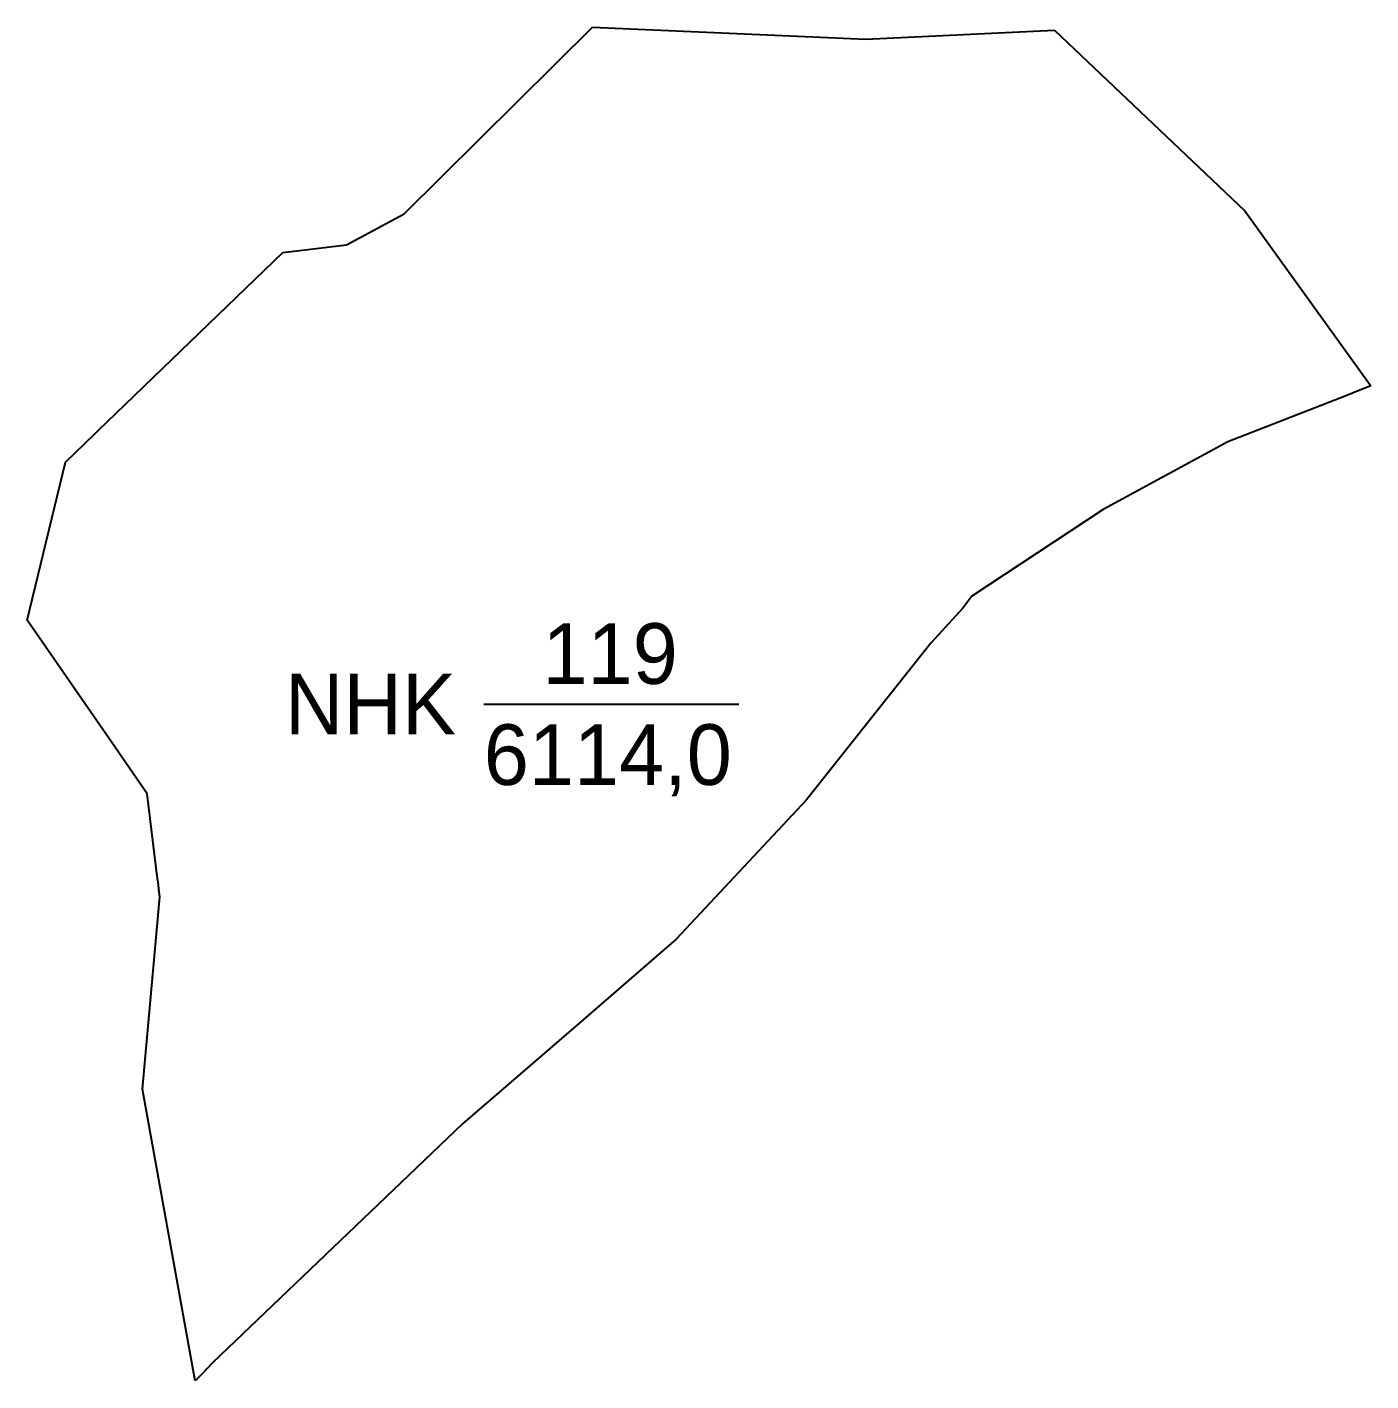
# Model space of a CAD drawing. Extents: x 546371 to 550543, y 1820810 to 1826662.
# Drawn here: x 548515.9 to 548627.2, y 1823337.1 to 1823449.2 of the extents above; entities that cross this region are included whole.
import ezdxf

# ---------------------------------------------------------------- set-up
doc = ezdxf.new("R2010")
doc.units = 0
doc.layers.add('CanhThua', color=7, linetype='Continuous')
doc.layers.add('NhanDiaChinhThua', color=7, linetype='Continuous')

msp = doc.modelspace()

# ---------------------------------------------------------------- linework, layer by layer
at = {"layer": 'CanhThua'}
for p, q in [((548547.14, 1823433.78), (548562.73, 1823449.25)), ((548562.73, 1823449.25), (548585.37, 1823448.26)), ((548585.37, 1823448.26), (548600.98, 1823448.99)), ((548600.98, 1823448.99), (548616.73, 1823434.04)), ((548542.36, 1823431.21), (548547.14, 1823433.78)), ((548616.73, 1823434.04), (548627.17, 1823419.53)), ((548537.08, 1823430.57), (548542.36, 1823431.21)), ((548522.51, 1823416.52), (548537.08, 1823430.57)), ((548625.17, 1823418.75), (548615.33, 1823414.91)), ((548626.11, 1823419.12), (548625.17, 1823418.75)), ((548627.17, 1823419.53), (548626.11, 1823419.12)), ((548521.86, 1823415.9), (548522.51, 1823416.52)), ((548519.09, 1823413.23), (548521.52, 1823415.57)), ((548521.52, 1823415.57), (548521.86, 1823415.9)), ((548615.33, 1823414.91), (548605.01, 1823409.3)), ((548515.92, 1823400.13), (548519.09, 1823413.23)), ((548605.01, 1823409.3), (548594.14, 1823402.11)), ((548594.14, 1823402.11), (548593.4, 1823401.14)), ((548593.4, 1823401.14), (548590.75, 1823398.24)), ((548522.93, 1823390), (548515.92, 1823400.13)), ((548590.75, 1823398.24), (548580.46, 1823385.27)), ((548525.86, 1823385.75), (548522.93, 1823390)), ((548526.72, 1823378.73), (548525.86, 1823385.75)), ((548580.46, 1823385.27), (548577.67, 1823382.28)), ((548577.67, 1823382.28), (548569.67, 1823373.71)), ((548526.76, 1823378.45), (548526.72, 1823378.73)), ((548526.86, 1823377.64), (548526.76, 1823378.45)), ((548525.47, 1823361.31), (548526.91, 1823377.23)), ((548526.91, 1823377.23), (548526.86, 1823377.64)), ((548569.67, 1823373.71), (548561.58, 1823366.72)), ((548561.58, 1823366.72), (548551.96, 1823358.42)), ((548529.84, 1823337.14), (548525.47, 1823361.31)), ((548551.96, 1823358.42), (548545.58, 1823352.32)), ((548545.58, 1823352.32), (548531.28, 1823338.64)), ((548531.28, 1823338.64), (548530.41, 1823337.74)), ((548530.41, 1823337.74), (548529.84, 1823337.14))]:
    msp.add_line(p, q, dxfattribs=at)
at = {"layer": 'NhanDiaChinhThua'}
msp.add_line((548553.73, 1823393.19), (548574.84, 1823393.19), dxfattribs=at)

# ---------------------------------------------------------------- texts
for s, p in [('119', (548558.59, 1823394.86)), ('NHK', (548537.26, 1823390.68)), ('6114,0', (548553.73, 1823386.49))]:
    msp.add_text(s, height=5.021, dxfattribs=at).set_placement(p)

doc.saveas('drawing.dxf')
